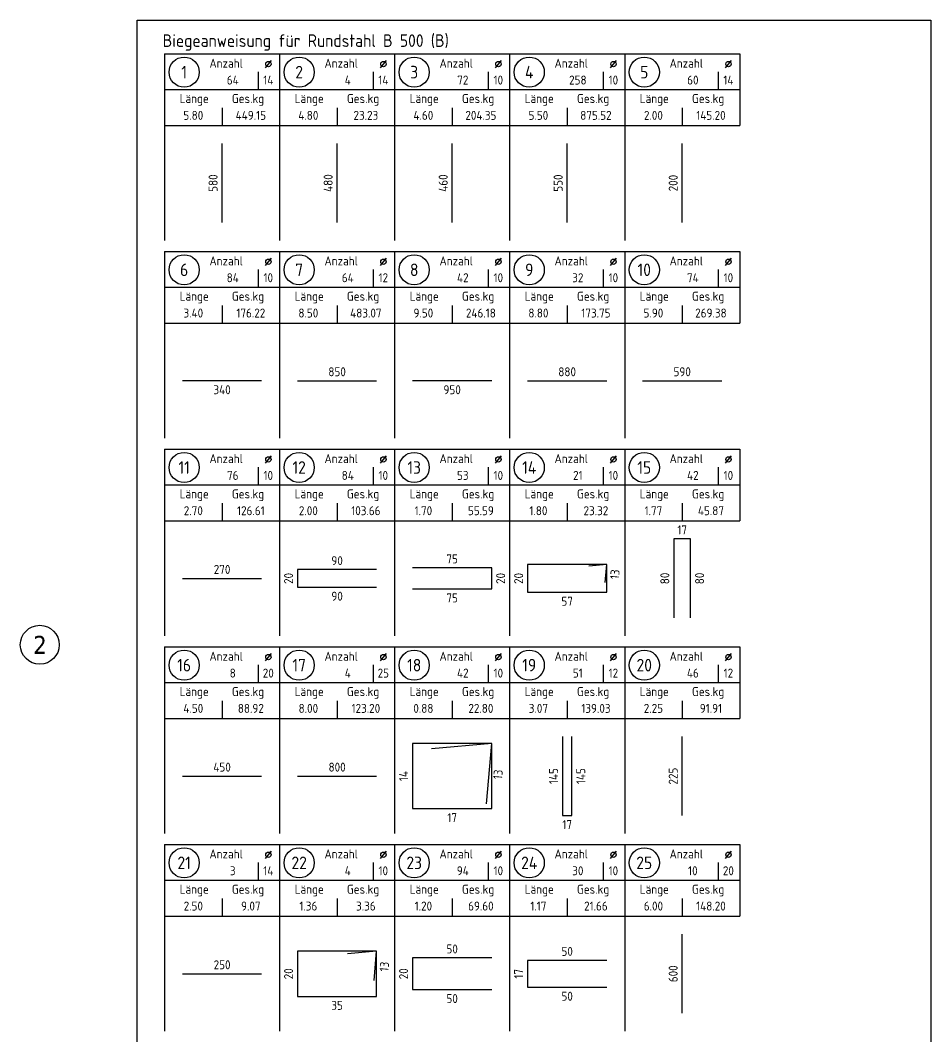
# Model space of a CAD drawing. Extents: x -36 to 85, y -7 to 53.
# Drawn here: x 36.94 to 49.6, y 12.61 to 26.75 of the extents above; entities that cross this region are included whole.
import ezdxf
from ezdxf.enums import TextEntityAlignment as Align

# ---------------------------------------------------------------- set-up
doc = ezdxf.new("R2010")
doc.units = 0
doc.header["$LTSCALE"] = 0.5
doc.linetypes.add('AUSGEZOGEN', pattern=[1000.01, 1000, 0.01])
for name, color, linetype in [('RND', 7, 'Continuous'), ('RND_BILD', 7, 'Continuous'), ('SFP_Achsen', 7, 'Continuous'), ('TEXT', 7, 'Continuous')]:
    doc.layers.add(name, color=color, linetype=linetype)
doc.styles.add('helv', font='tahoma.ttf')
doc.styles.add('txt', font='isocp.shx')

# ---------------------------------------------------------------- blocks, each defined once
blk = doc.blocks.new('RND_LIS2')
at = {"layer": 'RND', "color": 3, "linetype": 'Continuous'}
for p, q in [((0, 0), (0, -5.2)), ((0, 0), (3.2, 0)), ((3.2, 0), (3.2, -2)), ((2.6, -0.503), (2.6, -1)), ((0, -1), (3.2, -1)), ((1.6, -1.503), (1.6, -2)), ((0, -2), (3.2, -2))]:
    blk.add_line(p, q, dxfattribs=at)
at = {"layer": 'RND', "color": 7, "linetype": 'Continuous'}
blk.add_line((2.805, -0.39), (2.973, -0.186), dxfattribs=at)
at = {"layer": 'RND', "color": 1, "linetype": 'Continuous'}
blk.add_circle((0.545, -0.513), 0.42, dxfattribs=at)
at = {"layer": 'RND', "color": 7, "linetype": 'Continuous'}
blk.add_circle((2.889, -0.288), 0.075, dxfattribs=at)
at = {"layer": 'RND', "color": 7, "linetype": 'Continuous', "style": 'txt'}
for s, p in [('Anzahl', (1.249, -0.391)), ('Länge', (0.42, -1.373)), ('Ges.kg', (1.872, -1.373))]:
    blk.add_text(s, height=0.25, dxfattribs=at).set_placement(p)
at = {"layer": 'RND', "color": 1, "linetype": 'Continuous', "style": 'txt'}
blk.add_attdef('POS1', text='', height=0.35, dxfattribs=at).set_placement((0.545, -0.513), align=Align.MIDDLE)
at = {"layer": 'RND', "color": 7, "linetype": 'Continuous', "style": 'txt'}
for tag, p in [('STK1', (1.897, -0.859)), ('DS1', (2.885, -0.859)), ('LANG1', (0.8, -1.841)), ('GEW', (2.4, -1.841))]:
    blk.add_attdef(tag, text='', height=0.25, dxfattribs=at).set_placement(p, align=Align.CENTER)

msp = doc.modelspace()

# ---------------------------------------------------------------- linework, layer by layer
at = {"layer": 'RND_BILD', "color": 1, "linetype": 'AUSGEZOGEN'}
for points in [[(39.7414, 23.9322), (39.7414, 25.0322)], [(41.3414, 23.9322), (41.3414, 25.0322)], [(42.9414, 23.9322), (42.9414, 25.0322)], [(44.5414, 23.9322), (44.5414, 25.0322)], [(46.1414, 23.9322), (46.1414, 25.0322)], [(40.2914, 21.7322), (39.1914, 21.7322)], [(40.7914, 21.7322), (41.8914, 21.7322)], [(43.4914, 21.7322), (42.3914, 21.7322)], [(43.9914, 21.7322), (45.0914, 21.7322)], [(45.5914, 21.7322), (46.6914, 21.7322)], [(46.2583, 18.4322), (46.2583, 19.5322), (46.0246, 19.5322), (46.0246, 18.4322)], [(41.8914, 19.1044), (40.7914, 19.1044), (40.7914, 18.86), (41.8914, 18.86)], [(42.3914, 18.8355), (43.4914, 18.8355), (43.4914, 19.1289), (42.3914, 19.1289)], [(45.0696, 18.9253), (45.0914, 19.1752), (43.9914, 19.1752), (43.9914, 18.7892), (45.0914, 18.7892), (45.0914, 19.1752), (44.8415, 19.1533)], [(39.1914, 18.9822), (40.2914, 18.9822)], [(43.4181, 15.8472), (43.4914, 16.6851), (42.3914, 16.6851), (42.3914, 15.7793), (43.4914, 15.7793), (43.4914, 16.6851), (42.6535, 16.6118)], [(44.4769, 16.7822), (44.4769, 15.6822), (44.6059, 15.6822), (44.6059, 16.7822)], [(46.1414, 15.6822), (46.1414, 16.7822)], [(39.1914, 16.2322), (40.2914, 16.2322)], [(40.7914, 16.2322), (41.8914, 16.2322)], [(46.1414, 12.9322), (46.1414, 14.0322)], [(41.8558, 13.3895), (41.8914, 13.7965), (40.7914, 13.7965), (40.7914, 13.1679), (41.8914, 13.1679), (41.8914, 13.7965), (41.4844, 13.7609)], [(43.4914, 13.7022), (42.3914, 13.7022), (42.3914, 13.2622), (43.4914, 13.2622)], [(45.0914, 13.6692), (43.9914, 13.6692), (43.9914, 13.2952), (45.0914, 13.2952)], [(39.1914, 13.4822), (40.2914, 13.4822)]]:
    msp.add_lwpolyline(points, dxfattribs=at)
at = {"layer": 'SFP_Achsen', "color": 7, "linetype": 'AUSGEZOGEN'}
msp.add_circle((37.2056, 18.0592), 0.2705, dxfattribs=at)
at = {"layer": 'TEXT', "color": 1, "linetype": 'AUSGEZOGEN'}
msp.add_lwpolyline([(38.5584, 26.7463), (49.5979, 26.7463), (49.5979, 0.6745), (38.5584, 0.6745)], close=True, dxfattribs=at)

# ---------------------------------------------------------------- block references
at = {"layer": 'RND_BILD', "color": 6, "linetype": 'AUSGEZOGEN', "xscale": 0.5, "yscale": 0.5, "zscale": 0.5}
for p, values in [((38.9414, 26.2822), {'POS1': '1', 'STK1': '64', 'DS1': '14', 'LANG1': '5.80', 'GEW': '449.15'}), ((38.9414, 15.2822), {'POS1': '21', 'STK1': '3', 'DS1': '14', 'LANG1': '2.50', 'GEW': '9.07'})]:
    msp.add_blockref('RND_LIS2', p, dxfattribs=at).add_auto_attribs(values)
at = {"layer": 'RND_BILD', "color": 7, "linetype": 'AUSGEZOGEN', "xscale": 0.5, "yscale": 0.5, "zscale": 0.5}
for p, values in [((40.5414, 26.2822), {'POS1': '2', 'STK1': '4', 'DS1': '14', 'LANG1': '4.80', 'GEW': '23.23'}), ((42.1414, 26.2822), {'POS1': '3', 'STK1': '72', 'DS1': '10', 'LANG1': '4.60', 'GEW': '204.35'}), ((43.7414, 26.2822), {'POS1': '4', 'STK1': '258', 'DS1': '10', 'LANG1': '5.50', 'GEW': '875.52'}), ((45.3414, 26.2822), {'POS1': '5', 'STK1': '60', 'DS1': '14', 'LANG1': '2.00', 'GEW': '145.20'}), ((38.9414, 23.5322), {'POS1': '6', 'STK1': '84', 'DS1': '10', 'LANG1': '3.40', 'GEW': '176.22'}), ((40.5414, 23.5322), {'POS1': '7', 'STK1': '64', 'DS1': '12', 'LANG1': '8.50', 'GEW': '483.07'}), ((42.1414, 23.5322), {'POS1': '8', 'STK1': '42', 'DS1': '10', 'LANG1': '9.50', 'GEW': '246.18'}), ((43.7414, 23.5322), {'POS1': '9', 'STK1': '32', 'DS1': '10', 'LANG1': '8.80', 'GEW': '173.75'}), ((45.3414, 23.5322), {'POS1': '10', 'STK1': '74', 'DS1': '10', 'LANG1': '5.90', 'GEW': '269.38'}), ((38.9414, 20.7822), {'POS1': '11', 'STK1': '76', 'DS1': '10', 'LANG1': '2.70', 'GEW': '126.61'}), ((40.5414, 20.7822), {'POS1': '12', 'STK1': '84', 'DS1': '10', 'LANG1': '2.00', 'GEW': '103.66'}), ((42.1414, 20.7822), {'POS1': '13', 'STK1': '53', 'DS1': '10', 'LANG1': '1.70', 'GEW': '55.59'}), ((43.7414, 20.7822), {'POS1': '14', 'STK1': '21', 'DS1': '10', 'LANG1': '1.80', 'GEW': '23.32'}), ((45.3414, 20.7822), {'POS1': '15', 'STK1': '42', 'DS1': '10', 'LANG1': '1.77', 'GEW': '45.87'}), ((38.9414, 18.0322), {'POS1': '16', 'STK1': '8', 'DS1': '20', 'LANG1': '4.50', 'GEW': '88.92'}), ((40.5414, 18.0322), {'POS1': '17', 'STK1': '4', 'DS1': '25', 'LANG1': '8.00', 'GEW': '123.20'}), ((42.1414, 18.0322), {'POS1': '18', 'STK1': '42', 'DS1': '10', 'LANG1': '0.88', 'GEW': '22.80'}), ((43.7414, 18.0322), {'POS1': '19', 'STK1': '51', 'DS1': '12', 'LANG1': '3.07', 'GEW': '139.03'}), ((45.3414, 18.0322), {'POS1': '20', 'STK1': '46', 'DS1': '12', 'LANG1': '2.25', 'GEW': '91.91'}), ((40.5414, 15.2822), {'POS1': '22', 'STK1': '4', 'DS1': '10', 'LANG1': '1.36', 'GEW': '3.36'}), ((42.1414, 15.2822), {'POS1': '23', 'STK1': '94', 'DS1': '10', 'LANG1': '1.20', 'GEW': '69.60'}), ((43.7414, 15.2822), {'POS1': '24', 'STK1': '30', 'DS1': '10', 'LANG1': '1.17', 'GEW': '21.66'}), ((45.3414, 15.2822), {'POS1': '25', 'STK1': '10', 'DS1': '20', 'LANG1': '6.00', 'GEW': '148.20'})]:
    msp.add_blockref('RND_LIS2', p, dxfattribs=at).add_auto_attribs(values)

# ---------------------------------------------------------------- texts
at = {"layer": 'RND_BILD', "color": 7, "linetype": 'AUSGEZOGEN', "style": 'txt'}
for s, rotation, p in [('580', 90, (39.6164, 24.4822)), ('480', 90, (41.2164, 24.4822)), ('460', 90, (42.8164, 24.4822)), ('550', 90, (44.4164, 24.4822)), ('200', 90, (46.0164, 24.4822)), ('13', 84.99986, (45.205, 19.0393)), ('20', 90, (40.6664, 18.9822)), ('20', 90, (43.6164, 18.9822)), ('20', 90, (43.8664, 18.9822)), ('80', 90, (45.8996, 18.9822)), ('80', 90, (46.3833, 18.9822)), ('14', 90, (42.2664, 16.2322)), ('13', 84.99986, (43.5793, 16.2553)), ('145', 90, (44.3519, 16.2322)), ('145', 90, (44.7309, 16.2322)), ('225', 90, (46.0164, 16.2322)), ('13', 84.99986, (41.9981, 13.5821)), ('600', 90, (46.0164, 13.4822)), ('20', 90, (40.6664, 13.4822)), ('20', 90, (42.2664, 13.4822)), ('17', 90, (43.8664, 13.4822))]:
    msp.add_text(s, height=0.125, rotation=rotation, dxfattribs=at).set_placement(p, align=Align.MIDDLE)
for s, p in [('850', (41.3414, 21.8572)), ('880', (44.5414, 21.8572)), ('590', (46.1414, 21.8572)), ('340', (39.7414, 21.6072)), ('950', (42.9414, 21.6072)), ('17', (46.1414, 19.6572)), ('90', (41.3414, 19.2294)), ('75', (42.9414, 19.2539)), ('270', (39.7414, 19.1072)), ('90', (41.3414, 18.735)), ('75', (42.9414, 18.7105)), ('57', (44.5414, 18.6642)), ('450', (39.7414, 16.3572)), ('800', (41.3414, 16.3572)), ('17', (42.9414, 15.6543)), ('17', (44.5414, 15.5572)), ('50', (42.9414, 13.8272)), ('50', (44.5414, 13.7942)), ('250', (39.7414, 13.6072)), ('50', (42.9414, 13.1372)), ('50', (44.5414, 13.1702)), ('35', (41.3414, 13.0429))]:
    msp.add_text(s, height=0.125, dxfattribs=at).set_placement(p, align=Align.MIDDLE)
at = {"layer": 'SFP_Achsen', "color": 6, "linetype": 'AUSGEZOGEN', "style": 'helv'}
msp.add_text('2', height=0.25, dxfattribs=at).set_placement((37.115, 17.933))
at = {"layer": 'TEXT', "color": 1, "linetype": 'AUSGEZOGEN', "style": 'txt'}
msp.add_text('Biegeanweisung für Rundstahl B 500 (B)', height=0.175, dxfattribs=at).set_placement((38.9148, 26.3766))

doc.saveas('drawing.dxf')
